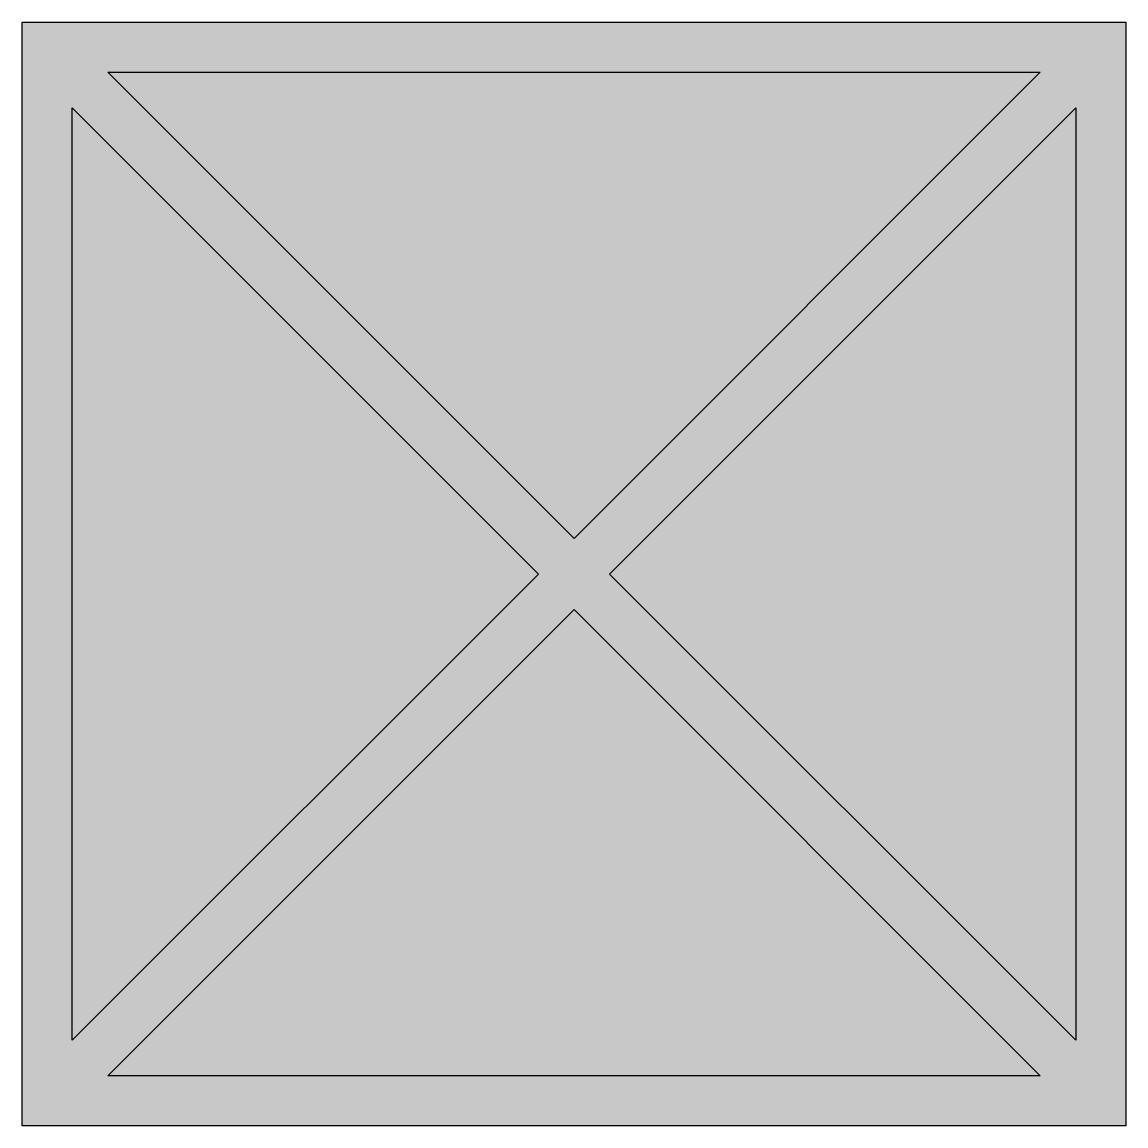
# Model space of a CAD drawing. Header units: millimetres. Extents: x -0.55 to 0.55, y -0.55 to 0.55.
import ezdxf

# ---------------------------------------------------------------- set-up
doc = ezdxf.new("R2010")
doc.units = ezdxf.units.MM

msp = doc.modelspace()

# ---------------------------------------------------------------- hatches: boundary and pattern name
h = msp.add_hatch(color=1)
h.paths.add_polyline_path([(0.55, 0.55), (-0.55, 0.55), (-0.55, -0.55), (0.55, -0.55)])
h.paths.add_polyline_path([(-0.4646, 0.5), (0.4646, 0.5), (0, 0.0354)], flags=16)
h.paths.add_polyline_path([(-0.5, 0.4646), (-0.0354, 0), (-0.5, -0.4646)], flags=16)
h.paths.add_polyline_path([(0.5, 0.4646), (0.5, -0.4646), (0.0354, 0)], flags=16)
h.paths.add_polyline_path([(0, -0.0354), (0.4646, -0.5), (-0.4646, -0.5)], flags=16)
h = msp.add_hatch(color=255)
h.paths.add_polyline_path([(0.4646, 0.5), (-0.4646, 0.5), (0, 0.0354)])
h.paths.add_polyline_path([(-0.0354, 0), (-0.5, 0.4646), (-0.5, -0.4646)])
h.paths.add_polyline_path([(0, -0.0354), (-0.4646, -0.5), (0.4646, -0.5)])
h.paths.add_polyline_path([(0.5, 0.4646), (0.0354, 0), (0.5, -0.4646)])

# ---------------------------------------------------------------- linework, layer by layer
for p, q in [((-0.55, 0.55), (0.55, 0.55)), ((-0.55, -0.55), (-0.55, 0.55)), ((0.55, 0.55), (0.55, -0.55)), ((-0.4646, 0.5), (0, 0.0354)), ((0.4646, 0.5), (0, 0.0354)), ((-0.5, 0.4646), (-0.0354, 0)), ((0.5, 0.4646), (0.0354, 0)), ((-0.0354, 0), (-0.5, -0.4646)), ((0.0354, 0), (0.5, -0.4646)), ((0, -0.0354), (-0.4646, -0.5)), ((0, -0.0354), (0.4646, -0.5)), ((0.55, -0.55), (-0.55, -0.55))]:
    msp.add_line(p, q)
for points in [[(-0.4646, 0.5), (0.4646, 0.5)], [(-0.5, -0.4646), (-0.5, 0.4646)], [(0.5, 0.4646), (0.5, -0.4646)], [(0.4646, -0.5), (-0.4646, -0.5)]]:
    msp.add_lwpolyline(points)

doc.saveas('drawing.dxf')
